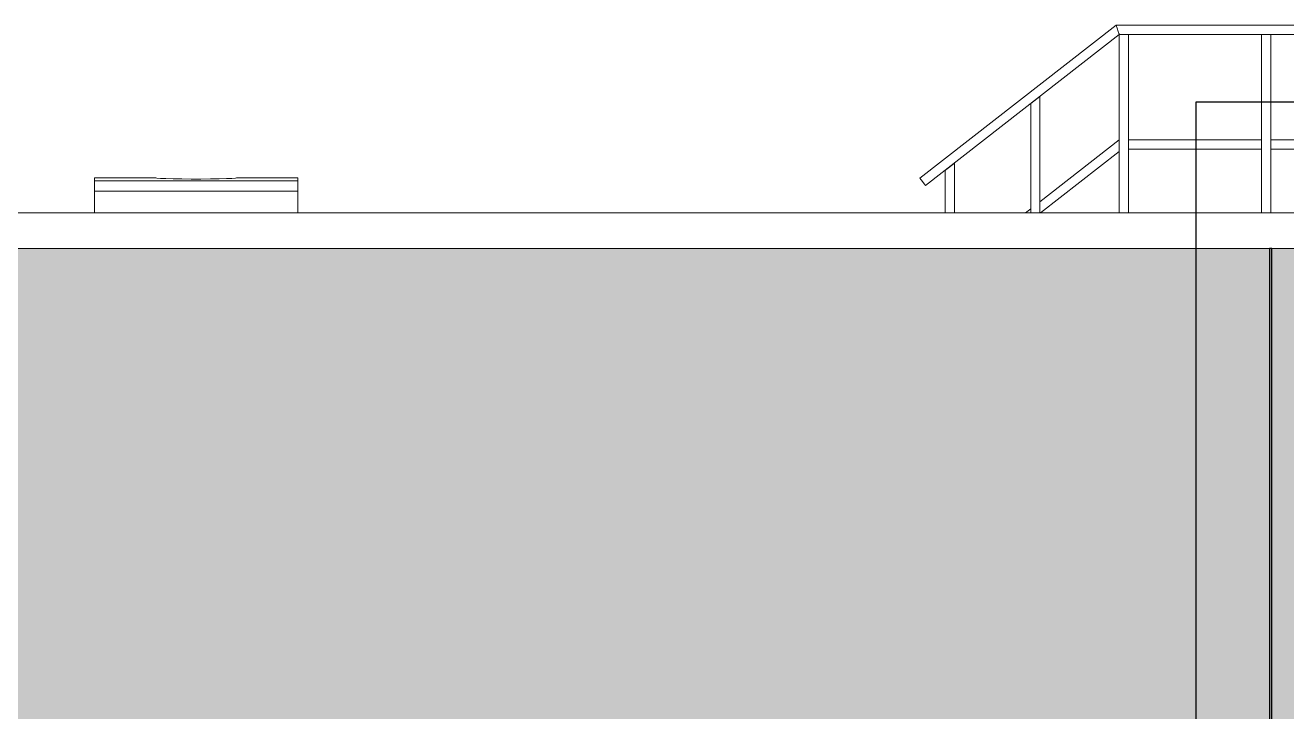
# Model space of a CAD drawing. Header units: millimetres. Extents: x 3914 to 319671, y -18248 to 19136.
# Drawn here: x 72333 to 77798, y 11768 to 14743 of the extents above; entities that cross this region are included whole.
import ezdxf

# ---------------------------------------------------------------- set-up
doc = ezdxf.new("R2010")
doc.units = ezdxf.units.MM
for name, color, linetype, lineweight in [('A-GENM', 7, 'Continuous', 9), ('A-ROOF', 7, 'Continuous', 9), ('A-WALL', 7, 'Continuous', 5), ('A-WALL-PATT', 7, 'Continuous', 5)]:
    doc.layers.add(name, color=color, linetype=linetype, lineweight=lineweight)

# ---------------------------------------------------------------- blocks, each defined once
blk = doc.blocks.new('парапет - парапет-18575254-АР2_ТР1_Фасад 1-___')
at = {"layer": 'A-GENM'}
for p, q in [((-418.1, 13930), (75998.1, 13930)), ((-411, 13775.9), (75991, 13775.9))]:
    blk.add_line(p, q, dxfattribs=at)
blk = doc.blocks.new('ОП_Труба - ОП_Труба 40x40x4_Угловая-30591809-АР2_ТР1_Фасад 1-___')
at = {"layer": 'A-GENM'}
for p, q in [((37125, 14115.3), (37125, 13930)), ((37157, 14140.3), (37133, 14121.6)), ((37165, 13930), (37165, 14146.5))]:
    blk.add_line(p, q, dxfattribs=at)
at = {"layer": 'A-GENM', "flags": 128}
for points in [[(37133, 14121.6), (37131.2, 14120.2), (37129.5, 14118.9), (37128, 14117.7), (37126.7, 14116.7), (37125.8, 14116), (37125.2, 14115.5), (37125, 14115.3)], [(37165, 14146.5), (37164.8, 14146.4), (37164.2, 14145.9), (37163.3, 14145.2), (37162, 14144.2), (37160.5, 14143), (37158.8, 14141.7), (37157, 14140.3)]]:
    blk.add_lwpolyline(points, dxfattribs=at)
blk = doc.blocks.new('ОП_Труба - ОП_Труба 40x40x4_Угловая-V100-АР2_ТР1_Фасад 1-___')
at = {"layer": 'A-GENM'}
for p, q in [((37527, 14429), (37503, 14410.3)), ((37535, 13930), (37535, 14435.2)), ((37495, 14404), (37495, 13930))]:
    blk.add_line(p, q, dxfattribs=at)
at = {"layer": 'A-GENM', "flags": 128}
for points in [[(37535, 14435.2), (37534.8, 14435.1), (37534.2, 14434.6), (37533.3, 14433.9), (37532, 14432.9), (37530.5, 14431.7), (37528.8, 14430.4), (37527, 14429)], [(37503, 14410.3), (37501.2, 14408.9), (37499.5, 14407.5), (37498, 14406.4), (37496.7, 14405.4), (37495.8, 14404.6), (37495.2, 14404.2), (37495, 14404)]]:
    blk.add_lwpolyline(points, dxfattribs=at)
blk = doc.blocks.new('ОП_Поручень_Наклонный - ОП_Поручень_Наклонный-30591810-АР2_ТР1_Фасад 1-___')
at = {"layer": 'A-GENM'}
for p, q in [((37865, 14743.4), (37015, 14080.2)), ((37039.6, 14048.7), (37878.8, 14703.4)), ((37876, 14711.4), (37867.8, 14735.4)), ((37019.9, 14073.9), (37015, 14080.2)), ((37034.7, 14055), (37019.9, 14073.9)), ((37039.6, 14048.7), (37034.7, 14055))]:
    blk.add_line(p, q, dxfattribs=at)
at = {"layer": 'A-GENM', "flags": 128}
for points in [[(37867.8, 14735.4), (37867.1, 14737.2), (37866.6, 14738.9), (37866, 14740.4), (37865.6, 14741.7), (37865.3, 14742.6), (37865.1, 14743.2), (37865, 14743.4)], [(37878.8, 14703.4), (37878.7, 14703.6), (37878.5, 14704.2), (37878.2, 14705.2), (37877.7, 14706.4), (37877.2, 14708), (37876.6, 14709.7), (37876, 14711.4)]]:
    blk.add_lwpolyline(points, dxfattribs=at)
blk = doc.blocks.new('ОП_Труба - ОП_Труба 40x40x4_Прямая-30591811-АР2_ТР1_Фасад 1-___')
at = {"layer": 'A-GENM'}
for p, q in [((37878.8, 14703.4), (37878.8, 13930)), ((37878.8, 14703.4), (37886.8, 14703.4)), ((37886.8, 14703.4), (37910.8, 14703.4)), ((37910.8, 14703.4), (37918.8, 14703.4)), ((37918.8, 13930), (37918.8, 14703.4))]:
    blk.add_line(p, q, dxfattribs=at)
blk = doc.blocks.new('ОП_Поручень_Наклонный - ОП_Поручень_Наклонный-30591814-АР2_ТР1_Фасад 1-___')
at = {"layer": 'A-GENM'}
for p, q in [((37878.8, 14246.7), (37535, 13978.5)), ((37878.8, 14206.1), (37878.8, 14236.6)), ((37537.9, 13930), (37878.8, 14196)), ((37495, 13947.3), (37472.9, 13930)), ((37495, 13930), (37495, 13937.2)), ((37535, 13968.4), (37535, 13937.9))]:
    blk.add_line(p, q, dxfattribs=at)
at = {"layer": 'A-GENM', "flags": 128}
for points in [[(37878.8, 14236.6), (37878.8, 14238.8), (37878.8, 14241), (37878.8, 14242.9), (37878.8, 14244.5), (37878.8, 14245.7), (37878.8, 14246.5), (37878.8, 14246.7)], [(37878.8, 14196), (37878.8, 14196.2), (37878.8, 14197), (37878.8, 14198.2), (37878.8, 14199.8), (37878.8, 14201.7), (37878.8, 14203.9), (37878.8, 14206.1)], [(37495, 13937.2), (37495, 13939.4), (37495, 13941.6), (37495, 13943.5), (37495, 13945.1), (37495, 13946.3), (37495, 13947), (37495, 13947.3)], [(37535, 13978.5), (37535, 13978.3), (37535, 13977.5), (37535, 13976.3), (37535, 13974.7), (37535, 13972.8), (37535, 13970.6), (37535, 13968.4)], [(37535, 13937.9), (37535, 13935.7), (37535, 13933.5), (37535, 13931.6), (37535, 13930)]]:
    blk.add_lwpolyline(points, dxfattribs=at)
blk = doc.blocks.new('ОП_Поручень_Прямой - ОП_Поручень_Прямой-30591817-АР2_ТР1_Фасад 1-___')
at = {"layer": 'A-GENM'}
for p, q in [((39165, 14743.4), (37865, 14743.4)), ((37867.8, 14735.4), (37876, 14711.4)), ((37878.8, 14703.4), (39151.2, 14703.4)), ((39154, 14711.4), (39162.2, 14735.4))]:
    blk.add_line(p, q, dxfattribs=at)
at = {"layer": 'A-GENM', "flags": 128}
for points in [[(37865, 14743.4), (37865.1, 14743.2), (37865.3, 14742.6), (37865.6, 14741.7), (37866, 14740.4), (37866.6, 14738.9), (37867.1, 14737.2), (37867.8, 14735.4)], [(37876, 14711.4), (37876.6, 14709.7), (37877.2, 14708), (37877.7, 14706.4), (37878.2, 14705.2), (37878.5, 14704.2), (37878.7, 14703.6), (37878.8, 14703.4)], [(39151.2, 14703.4), (39151.3, 14703.6), (39151.5, 14704.2), (39151.8, 14705.2), (39152.3, 14706.4), (39152.8, 14708), (39153.4, 14709.7), (39154, 14711.4)], [(39162.2, 14735.4), (39162.9, 14737.2), (39163.4, 14738.9), (39164, 14740.4), (39164.4, 14741.7), (39164.7, 14742.6), (39164.9, 14743.2), (39165, 14743.4)]]:
    blk.add_lwpolyline(points, dxfattribs=at)
blk = doc.blocks.new('ОП_Поручень_Прямой - ОП_Поручень_Прямой-30591818-АР2_ТР1_Фасад 1-___')
at = {"layer": 'A-GENM'}
for p, q in [((38495, 14246.7), (37918.8, 14246.7)), ((37918.8, 14238.7), (37918.8, 14246.7)), ((37918.8, 14214.7), (37918.8, 14238.7)), ((37918.8, 14206.7), (37918.8, 14214.7)), ((38495, 14246.7), (38495, 14238.7)), ((38495, 14238.7), (38495, 14214.7)), ((38495, 14214.7), (38495, 14206.7)), ((37918.8, 14206.7), (38495, 14206.7))]:
    blk.add_line(p, q, dxfattribs=at)
blk = doc.blocks.new('ОП_Поручень_Прямой - ОП_Поручень_Прямой-30591821-АР2_ТР1_Фасад 1-___')
at = {"layer": 'A-GENM'}
for p, q in [((39111.2, 14246.7), (38535, 14246.7)), ((38535, 14238.7), (38535, 14246.7)), ((38535, 14214.7), (38535, 14238.7)), ((38535, 14206.7), (38535, 14214.7)), ((39111.2, 14246.7), (39111.2, 14238.7)), ((39111.2, 14238.7), (39111.2, 14214.7)), ((39111.2, 14214.7), (39111.2, 14206.7)), ((38535, 14206.7), (39111.2, 14206.7))]:
    blk.add_line(p, q, dxfattribs=at)

msp = doc.modelspace()

# ---------------------------------------------------------------- hatches: boundary and pattern name
at = {"layer": 'A-WALL-PATT'}
h = msp.add_hatch(dxfattribs=at)
h.set_pattern_fill('FP_23', color=256, style=0, pattern_type=2)
h.set_pattern_definition([(180, (95886.68, 8458.25), (-2e-14, -154), [125, -137]), (90, (95886.68, 8393.25), (-262, 2e-14), [65, -89]), (180, (95886.68, 8393.25), (-2e-14, -154), [125, -137]), (90, (95898.68, 8393.25), (-262, 2e-14), [65, -89]), (180, (96023.68, 8393.25), (-2e-14, -154), [125, -137]), (180, (96023.68, 8458.25), (-2e-14, -154), [125, -137]), (90, (95767.68, 8470.25), (-262, 2e-14), [65, -89]), (90, (96017.68, 8470.25), (-262, 2e-14), [65, -89]), (0, (95767.68, 8470.25), (0, -154), [250, -12]), (0, (95767.68, 8535.25), (0, -154), [250, -12])])
h.paths.add_polyline_path([(38833.7, 8400), (95820.7, 8400), (95820.7, 9200), (95529, 9200), (95529, 11700), (95820.7, 11700), (95820.7, 13776), (38833.7, 13774.9), (38833.7, 8533.1)], flags=0)
h.paths.add_polyline_path([(48975.8, 9163), (47453.4, 9164), (47453.4, 9200), (46023.7, 9199), (46023.7, 9163), (42923.7, 9164), (42923.7, 11700), (49553.4, 11700), (49553.4, 9163), (49057.6, 9163)], flags=0)
h.paths.add_polyline_path([(51953.7, 9163), (51953.7, 9163.3), (51203.7, 9163.3), (51203.7, 9166), (50303.7, 9167), (50303.7, 11700), (54053.7, 11700), (54053.7, 9163), (52040.3, 9163)], flags=0)
h.paths.add_polyline_path([(78233.7, 9163), (78233.7, 11700), (86603.7, 11700), (86603.7, 9163), (83503.7, 9164), (83503.7, 9200), (81853.7, 9200), (81853.7, 9166), (80953.7, 9166), (80953.7, 9163), (79047.1, 9163)], flags=0)
h.paths.add_polyline_path([(58553.7, 9163), (55703.7, 9163), (55703.7, 9166), (54803.7, 9167), (54803.7, 11700), (58553.7, 11700), (58553.7, 9164)], flags=0)
h.paths.add_polyline_path([(73063.7, 9163), (73063.7, 11700), (77183.7, 11700), (77183.7, 9166), (76283.7, 9166), (76283.7, 9163.3), (73295.9, 9163)], flags=0)
h.paths.add_polyline_path([(91853.7, 9163), (91853.7, 11700), (95483.7, 11700), (95483.7, 9166), (94703.7, 9166), (94703.7, 9163), (91879.2, 9163)], flags=0)
h.paths.add_polyline_path([(87353.7, 9163), (87353.7, 11700), (91103.7, 11700), (91103.7, 9166), (90203.7, 9166), (90203.7, 9163.3), (87745.3, 9163)], flags=0)
h.paths.add_polyline_path([(68283.4, 9163), (65603.4, 9164), (65603.4, 9200), (64023.7, 9199), (64023.7, 9163), (60803.7, 9163), (60803.7, 9166), (59903.7, 9167), (59903.7, 11700), (68283.4, 11700), (68283.4, 9164)], flags=0)
h.paths.add_polyline_path([(70526.4, 9166), (69403.7, 9167), (69403.7, 11700), (72203.7, 11700), (72203.7, 9166), (71303.7, 9166)], flags=0)
h.paths.add_polyline_path([(61923.4, 9236.4), (61923.7, 9236.4), (61923.4, 9312.1)], flags=0)
h.paths.add_polyline_path([(61923.4, 9389.1), (61923.7, 9389.1), (61923.4, 9466)], flags=0)
h.paths.add_polyline_path([(61923.6, 9543), (61923.7, 9543), (61923.4, 9543)], flags=0)
h.paths.add_polyline_path([(61923.6, 9851), (61923.7, 9851), (61923.4, 9851)], flags=0)
h.paths.add_polyline_path([(61923.4, 10004.8), (61923.7, 10004.8), (61923.4, 10081.9)], flags=0)
h.paths.add_polyline_path([(61923.4, 10312.9), (61923.7, 10312.9), (61923.4, 10390.1)], flags=0)
h.paths.add_polyline_path([(61923.5, 10620.5), (61923.7, 10620.5), (61923.4, 10620.5)], flags=0)
h.paths.add_polyline_path([(61923.4, 10775.1), (61923.7, 10775.1), (61923.4, 10852.1)], flags=0)
h.paths.add_polyline_path([(61923.4, 11235.1), (61923.7, 11235.1), (61923.4, 11312.1)], flags=0)
h.paths.add_polyline_path([(61923.4, 11389.1), (61923.7, 11389.1), (61923.4, 11466.1)], flags=0)
h.paths.add_polyline_path([(61923.4, 11543.1), (61923.7, 11543.1), (61923.4, 11543.1)], flags=0)

# ---------------------------------------------------------------- linework, layer by layer
at = {"color": 1}
for points in [[(77405, 14412), (78099, 14412), (78099, -329), (77405, -329)], [(77723.7, -196), (77733.7, -196), (77733.7, 13776), (77723.7, 13776)]]:
    msp.add_lwpolyline(points, close=True, dxfattribs=at)
at = {"layer": 'A-ROOF'}
for p, q in [((72633.7, 14025), (72633.7, 14082.2)), ((72898.7, 14082.2), (72633.7, 14082.2)), ((73513.7, 14069), (72633.7, 14069)), ((73513.7, 14082.2), (73248.7, 14082.2)), ((73513.7, 14025), (73513.7, 14082.2)), ((72633.7, 14025), (73513.7, 14025))]:
    msp.add_line(p, q, dxfattribs=at)
at = {"layer": 'A-ROOF', "flags": 128}
msp.add_lwpolyline([(73248.7, 14082.2), (73243.6, 14080.9), (73228.6, 14079.8), (73204.6, 14078.7), (73173.1, 14077.9), (73135.7, 14077.3), (73094.7, 14077), (73052.6, 14077), (73011.6, 14077.3), (72974.2, 14077.9), (72942.7, 14078.7), (72918.7, 14079.8), (72903.7, 14080.9), (72898.7, 14082.2)], dxfattribs=at)
at = {"layer": 'A-WALL'}
for p, q in [((72633.7, 13930), (72633.7, 14025)), ((73513.7, 13930), (73513.7, 14025))]:
    msp.add_line(p, q, dxfattribs=at)

# ---------------------------------------------------------------- block references
at = {"layer": 'A-GENM'}
for name, p in [('ОП_Поручень_Наклонный - ОП_Поручень_Наклонный-30591810-АР2_ТР1_Фасад 1-___', (39193.7, 0)), ('ОП_Поручень_Прямой - ОП_Поручень_Прямой-30591817-АР2_ТР1_Фасад 1-___', (39193.7, 0)), ('ОП_Труба - ОП_Труба 40x40x4_Прямая-30591811-АР2_ТР1_Фасад 1-___', (39193.7, 0)), ('ОП_Труба - ОП_Труба 40x40x4_Прямая-30591811-АР2_ТР1_Фасад 1-___', (39809.9, 0)), ('ОП_Труба - ОП_Труба 40x40x4_Угловая-V100-АР2_ТР1_Фасад 1-___', (39193.7, 0)), ('ОП_Поручень_Наклонный - ОП_Поручень_Наклонный-30591814-АР2_ТР1_Фасад 1-___', (39193.7, 0)), ('ОП_Поручень_Прямой - ОП_Поручень_Прямой-30591818-АР2_ТР1_Фасад 1-___', (39193.7, 0)), ('ОП_Поручень_Прямой - ОП_Поручень_Прямой-30591821-АР2_ТР1_Фасад 1-___', (39193.7, 0)), ('ОП_Труба - ОП_Труба 40x40x4_Угловая-30591809-АР2_ТР1_Фасад 1-___', (39193.7, 0)), ('парапет - парапет-18575254-АР2_ТР1_Фасад 1-___', (39193.7, 0))]:
    msp.add_blockref(name, p, dxfattribs=at)

doc.saveas('drawing.dxf')
